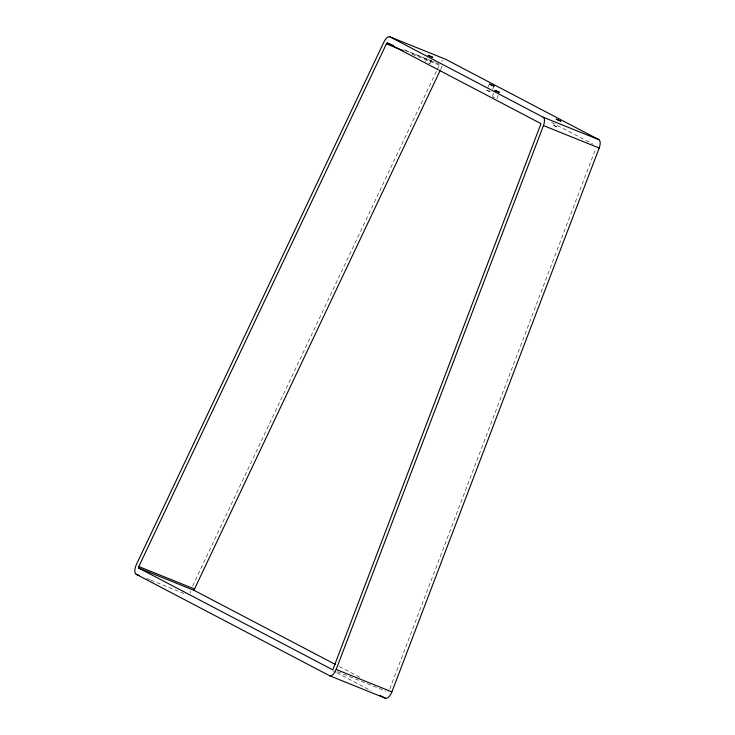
<?xml version="1.0" encoding="UTF-8"?>
<svg xmlns="http://www.w3.org/2000/svg" width="735" height="735" viewBox="0 0 735 735"><rect width="100%" height="100%" fill="white"/><g stroke="black" fill="none" stroke-linecap="round" stroke-linejoin="round"><path stroke-width="0.55" stroke-dasharray="3.67 2.76" d="M389.807 688.888L595.892 148.25M425.464 61.575L428.092 55.401M430.085 63.532L431.399 60.445M488.04 87.235L488.913 85.177M492.661 89.192L493.984 86.105M492.266 96.625L494.453 91.48M496.888 98.573L498.201 95.486M553.529 125.373C564.958 129.002 550.754 127.072 554.401 123.315M192.57 586.034L436.746 70.578M437.242 69.549L439.695 64.358L403.947 49.952M440.651 69.402L442.13 66.297L411.168 53.82M428.771 63.081L429.47 63.348M403.864 49.695L434.67 62.107M146.632 578.482L149.784 579.75M150.831 580.172L184.476 593.733M337.393 671.652L385.893 691.194M493.571 97.075L494.416 97.415M493.001 97.011L493.81 97.369M429.341 63.136L429.865 63.394M551.617 122.442L593.209 144.262M339.331 666.516L361.62 678.212M332.652 670.568L335.684 672.158M336.704 672.69L371.138 690.762M441.606 61.29A7.975 3.565 -68.1 0 1 442.746 60.123M190.512 593.09A7.975 3.565 -68.1 0 1 190.732 591.161M388.484 691.846A1.259 0.56 -68.1 0 1 387.961 692.03M486.846 90.331L491.347 92.279L486.846 90.331"/><path stroke-width="1.1" d="M329.602 675.741A7.975 3.565 -68.1 0 0 336.161 669.438L543.468 125.575A7.975 3.565 -68.1 0 0 543.165 117.223L389.991 36.869A7.975 3.565 -68.1 0 0 383.973 41.904L136.352 564.609A7.975 3.565 -68.1 0 0 136.113 574.237L329.602 675.741L385.324 698.204A7.975 3.565 -68.1 0 0 391.884 691.892L599.19 148.038A7.975 3.565 -68.1 0 0 598.887 139.678L445.713 59.324L389.991 36.869M387.354 43.043L540.528 123.397A1.259 0.56 -68.1 0 1 540.583 124.72L333.267 668.574A1.259 0.56 -68.1 0 1 332.238 669.567L138.75 568.063A1.259 0.56 -68.1 0 1 138.786 566.547L386.408 43.834A1.259 0.56 -68.1 0 1 387.354 43.043L393.666 45.588M335.279 664.394L194.472 590.527A1.259 0.56 -68.1 0 1 194.509 589.001L440.164 70.441M386.408 43.834L403.23 50.614M543.165 117.223L598.887 139.678M543.468 125.575L599.19 148.038M138.786 566.547L194.509 589.001M138.75 568.063L194.472 590.527M136.113 574.237L139.273 575.514M336.161 669.438L391.884 691.892M380.261 695.54L385.324 698.204M428.22 55.41L432.713 57.358L428.22 55.41M489.482 84.157L493.984 86.105L489.482 84.157M495.022 90.46L499.515 92.399L495.022 90.46M556.285 119.208L560.787 121.146L556.285 119.208"/></g></svg>
